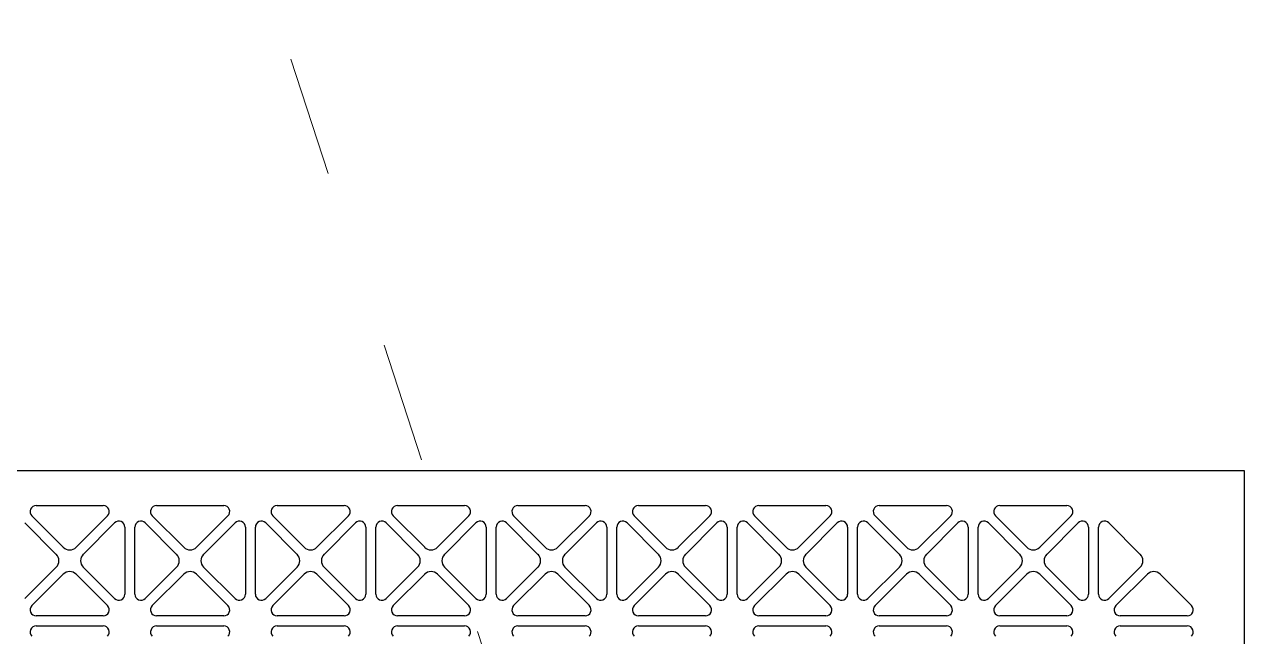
# Model space of a CAD drawing. Extents: x 59521 to 184406, y -1257 to 56672.
# Drawn here: x 89044.6 to 89291.4, y 15190 to 15311.8 of the extents above; entities that cross this region are included whole.
import ezdxf

# ---------------------------------------------------------------- set-up
doc = ezdxf.new("R2010")
doc.units = 0
doc.header["$MEASUREMENT"] = 0
doc.linetypes.add('ACAD_ISO03W100', pattern=[30, 12, -18])
doc.layers.get('0').update_dxf_attribs({"linetype": 'CONTINUOUS'})
doc.layers.add('4215-21678_0', color=7, linetype='CONTINUOUS')
doc.layers.add('THICK', color=7, linetype='CONTINUOUS', lineweight=0)

# ---------------------------------------------------------------- blocks, each defined once
blk = doc.blocks.new('ETRYRTERRTERWDDASW')
at = {"layer": 'THICK', "color": 1, "linetype": 'ACAD_ISO03W100', "ltscale": 2}
blk.add_line((214128.38, 51356.57), (213334.9, 48924.57), dxfattribs=at)
blk = doc.blocks.new('A$C5A9F4CD4')
at = {"layer": '4215-21678_0', "color": 87, "linetype": 'Continuous'}
for p, q in [((173.8, 1418.5), (613.8, 1418.5)), ((613.8, 1418.5), (613.8, 1238.5)), ((373.11, 1411.5), (386.49, 1411.5)), ((397.11, 1411.5), (410.49, 1411.5)), ((421.11, 1411.5), (434.49, 1411.5)), ((445.11, 1411.5), (458.49, 1411.5)), ((469.11, 1411.5), (482.49, 1411.5)), ((493.11, 1411.5), (506.49, 1411.5)), ((517.11, 1411.5), (530.49, 1411.5)), ((541.11, 1411.5), (554.49, 1411.5)), ((565.11, 1411.5), (578.49, 1411.5)), ((372.26, 1409.45), (378.53, 1403.19)), ((381.07, 1403.19), (387.34, 1409.45)), ((396.26, 1409.45), (402.53, 1403.19)), ((405.07, 1403.19), (411.34, 1409.45)), ((420.26, 1409.45), (426.53, 1403.19)), ((429.07, 1403.19), (435.34, 1409.45)), ((444.26, 1409.45), (450.53, 1403.19)), ((453.07, 1403.19), (459.34, 1409.45)), ((468.26, 1409.45), (474.53, 1403.19)), ((477.07, 1403.19), (483.34, 1409.45)), ((492.26, 1409.45), (498.53, 1403.19)), ((501.07, 1403.19), (507.34, 1409.45)), ((516.26, 1409.45), (522.53, 1403.19)), ((525.07, 1403.19), (531.34, 1409.45)), ((540.26, 1409.45), (546.53, 1403.19)), ((549.07, 1403.19), (555.34, 1409.45)), ((564.26, 1409.45), (570.53, 1403.19)), ((573.07, 1403.19), (579.34, 1409.45)), ((370.85, 1408.04), (377.11, 1401.77)), ((382.49, 1401.77), (388.75, 1408.04)), ((390.8, 1407.19), (390.8, 1393.81)), ((392.8, 1393.81), (392.8, 1407.19)), ((394.85, 1408.04), (401.11, 1401.77)), ((406.49, 1401.77), (412.75, 1408.04)), ((414.8, 1407.19), (414.8, 1393.81)), ((416.8, 1393.81), (416.8, 1407.19)), ((418.85, 1408.04), (425.11, 1401.77)), ((430.49, 1401.77), (436.75, 1408.04)), ((438.8, 1407.19), (438.8, 1393.81)), ((440.8, 1393.81), (440.8, 1407.19)), ((442.85, 1408.04), (449.11, 1401.77)), ((454.49, 1401.77), (460.75, 1408.04)), ((462.8, 1407.19), (462.8, 1393.81)), ((464.8, 1393.81), (464.8, 1407.19)), ((466.85, 1408.04), (473.11, 1401.77)), ((478.49, 1401.77), (484.75, 1408.04)), ((486.8, 1407.19), (486.8, 1393.81)), ((488.8, 1393.81), (488.8, 1407.19)), ((490.85, 1408.04), (497.11, 1401.77)), ((502.49, 1401.77), (508.75, 1408.04)), ((510.8, 1407.19), (510.8, 1393.81)), ((512.8, 1393.81), (512.8, 1407.19)), ((514.85, 1408.04), (521.11, 1401.77)), ((526.49, 1401.77), (532.75, 1408.04)), ((534.8, 1407.19), (534.8, 1393.81)), ((536.8, 1393.81), (536.8, 1407.19)), ((538.85, 1408.04), (545.11, 1401.77)), ((550.49, 1401.77), (556.75, 1408.04)), ((558.8, 1407.19), (558.8, 1393.81)), ((560.8, 1393.81), (560.8, 1407.19)), ((562.85, 1408.04), (569.11, 1401.77)), ((574.49, 1401.77), (580.75, 1408.04)), ((582.8, 1407.19), (582.8, 1393.81)), ((584.8, 1393.81), (584.8, 1407.19)), ((586.85, 1408.04), (593.11, 1401.77)), ((377.11, 1399.23), (370.85, 1392.96)), ((388.75, 1392.96), (382.49, 1399.23)), ((401.11, 1399.23), (394.85, 1392.96)), ((412.75, 1392.96), (406.49, 1399.23)), ((425.11, 1399.23), (418.85, 1392.96)), ((436.75, 1392.96), (430.49, 1399.23)), ((449.11, 1399.23), (442.85, 1392.96)), ((460.75, 1392.96), (454.49, 1399.23)), ((473.11, 1399.23), (466.85, 1392.96)), ((484.75, 1392.96), (478.49, 1399.23)), ((497.11, 1399.23), (490.85, 1392.96)), ((508.75, 1392.96), (502.49, 1399.23)), ((521.11, 1399.23), (514.85, 1392.96)), ((532.75, 1392.96), (526.49, 1399.23)), ((545.11, 1399.23), (538.85, 1392.96)), ((556.75, 1392.96), (550.49, 1399.23)), ((569.11, 1399.23), (562.85, 1392.96)), ((580.75, 1392.96), (574.49, 1399.23)), ((593.11, 1399.23), (586.85, 1392.96)), ((372.26, 1391.55), (378.53, 1397.81)), ((381.07, 1397.81), (387.34, 1391.55)), ((396.26, 1391.55), (402.53, 1397.81)), ((405.07, 1397.81), (411.34, 1391.55)), ((420.26, 1391.55), (426.53, 1397.81)), ((429.07, 1397.81), (435.34, 1391.55)), ((444.26, 1391.55), (450.53, 1397.81)), ((453.07, 1397.81), (459.34, 1391.55)), ((468.26, 1391.55), (474.53, 1397.81)), ((477.07, 1397.81), (483.34, 1391.55)), ((492.26, 1391.55), (498.53, 1397.81)), ((501.07, 1397.81), (507.34, 1391.55)), ((516.26, 1391.55), (522.53, 1397.81)), ((525.07, 1397.81), (531.34, 1391.55)), ((540.26, 1391.55), (546.53, 1397.81)), ((549.07, 1397.81), (555.34, 1391.55)), ((564.26, 1391.55), (570.53, 1397.81)), ((573.07, 1397.81), (579.34, 1391.55)), ((588.26, 1391.55), (594.53, 1397.81)), ((597.07, 1397.81), (603.34, 1391.55)), ((386.49, 1389.5), (373.11, 1389.5)), ((410.49, 1389.5), (397.11, 1389.5)), ((434.49, 1389.5), (421.11, 1389.5)), ((458.49, 1389.5), (445.11, 1389.5)), ((482.49, 1389.5), (469.11, 1389.5)), ((506.49, 1389.5), (493.11, 1389.5)), ((530.49, 1389.5), (517.11, 1389.5)), ((554.49, 1389.5), (541.11, 1389.5)), ((578.49, 1389.5), (565.11, 1389.5)), ((602.49, 1389.5), (589.11, 1389.5)), ((373.11, 1387.5), (386.49, 1387.5)), ((397.11, 1387.5), (410.49, 1387.5)), ((421.11, 1387.5), (434.49, 1387.5)), ((445.11, 1387.5), (458.49, 1387.5)), ((469.11, 1387.5), (482.49, 1387.5)), ((493.11, 1387.5), (506.49, 1387.5)), ((517.11, 1387.5), (530.49, 1387.5)), ((541.11, 1387.5), (554.49, 1387.5)), ((565.11, 1387.5), (578.49, 1387.5)), ((589.11, 1387.5), (602.49, 1387.5))]:
    blk.add_line(p, q, dxfattribs=at)
for centre, radius, start, end in [((373.11, 1410.3), 1.2, 90, 225), ((386.49, 1410.3), 1.2, 315, 90), ((397.11, 1410.3), 1.2, 90, 225), ((410.49, 1410.3), 1.2, 315, 90), ((421.11, 1410.3), 1.2, 90, 225), ((434.49, 1410.3), 1.2, 315, 90), ((445.11, 1410.3), 1.2, 90, 225), ((458.49, 1410.3), 1.2, 315, 90), ((469.11, 1410.3), 1.2, 90, 225), ((482.49, 1410.3), 1.2, 315, 90), ((493.11, 1410.3), 1.2, 90, 225), ((506.49, 1410.3), 1.2, 315, 90), ((517.11, 1410.3), 1.2, 90, 225), ((530.49, 1410.3), 1.2, 315, 90), ((541.11, 1410.3), 1.2, 90, 225), ((554.49, 1410.3), 1.2, 315, 90), ((565.11, 1410.3), 1.2, 90, 225), ((578.49, 1410.3), 1.2, 315, 90), ((389.6, 1407.19), 1.2, 0, 135), ((394, 1407.19), 1.2, 45, 180), ((413.6, 1407.19), 1.2, 0, 135), ((418, 1407.19), 1.2, 45, 180), ((437.6, 1407.19), 1.2, 0, 135), ((442, 1407.19), 1.2, 45, 180), ((461.6, 1407.19), 1.2, 0, 135), ((466, 1407.19), 1.2, 45, 180), ((485.6, 1407.19), 1.2, 0, 135), ((490, 1407.19), 1.2, 45, 180), ((509.6, 1407.19), 1.2, 0, 135), ((514, 1407.19), 1.2, 45, 180), ((533.6, 1407.19), 1.2, 0, 135), ((538, 1407.19), 1.2, 45, 180), ((557.6, 1407.19), 1.2, 0, 135), ((562, 1407.19), 1.2, 45, 180), ((581.6, 1407.19), 1.2, 0, 135), ((586, 1407.19), 1.2, 45, 180), ((375.84, 1400.5), 1.8, 315, 45), ((379.8, 1404.46), 1.8, 225, 315), ((383.76, 1400.5), 1.8, 135, 225), ((399.84, 1400.5), 1.8, 315, 45), ((403.8, 1404.46), 1.8, 225, 315), ((407.76, 1400.5), 1.8, 135, 225), ((423.84, 1400.5), 1.8, 315, 45), ((427.8, 1404.46), 1.8, 225, 315), ((431.76, 1400.5), 1.8, 135, 225), ((447.84, 1400.5), 1.8, 315, 45), ((451.8, 1404.46), 1.8, 225, 315), ((455.76, 1400.5), 1.8, 135, 225), ((471.84, 1400.5), 1.8, 315, 45), ((475.8, 1404.46), 1.8, 225, 315), ((479.76, 1400.5), 1.8, 135, 225), ((495.84, 1400.5), 1.8, 315, 45), ((499.8, 1404.46), 1.8, 225, 315), ((503.76, 1400.5), 1.8, 135, 225), ((519.84, 1400.5), 1.8, 315, 45), ((523.8, 1404.46), 1.8, 225, 315), ((527.76, 1400.5), 1.8, 135, 225), ((543.84, 1400.5), 1.8, 315, 45), ((547.8, 1404.46), 1.8, 225, 315), ((551.76, 1400.5), 1.8, 135, 225), ((567.84, 1400.5), 1.8, 315, 45), ((571.8, 1404.46), 1.8, 225, 315), ((575.76, 1400.5), 1.8, 135, 225), ((591.84, 1400.5), 1.8, 315, 45), ((379.8, 1396.54), 1.8, 45, 135), ((403.8, 1396.54), 1.8, 45, 135), ((427.8, 1396.54), 1.8, 45, 135), ((451.8, 1396.54), 1.8, 45, 135), ((475.8, 1396.54), 1.8, 45, 135), ((499.8, 1396.54), 1.8, 45, 135), ((523.8, 1396.54), 1.8, 45, 135), ((547.8, 1396.54), 1.8, 45, 135), ((571.8, 1396.54), 1.8, 45, 135), ((595.8, 1396.54), 1.8, 45, 135), ((389.6, 1393.81), 1.2, 225, 0), ((394, 1393.81), 1.2, 180, 315), ((413.6, 1393.81), 1.2, 225, 0), ((418, 1393.81), 1.2, 180, 315), ((437.6, 1393.81), 1.2, 225, 0), ((442, 1393.81), 1.2, 180, 315), ((461.6, 1393.81), 1.2, 225, 0), ((466, 1393.81), 1.2, 180, 315), ((485.6, 1393.81), 1.2, 225, 0), ((490, 1393.81), 1.2, 180, 315), ((509.6, 1393.81), 1.2, 225, 0), ((514, 1393.81), 1.2, 180, 315), ((533.6, 1393.81), 1.2, 225, 0), ((538, 1393.81), 1.2, 180, 315), ((557.6, 1393.81), 1.2, 225, 0), ((562, 1393.81), 1.2, 180, 315), ((581.6, 1393.81), 1.2, 225, 0), ((586, 1393.81), 1.2, 180, 315), ((373.11, 1390.7), 1.2, 135, 270), ((386.49, 1390.7), 1.2, 270, 45), ((397.11, 1390.7), 1.2, 135, 270), ((410.49, 1390.7), 1.2, 270, 45), ((421.11, 1390.7), 1.2, 135, 270), ((434.49, 1390.7), 1.2, 270, 45), ((445.11, 1390.7), 1.2, 135, 270), ((458.49, 1390.7), 1.2, 270, 45), ((469.11, 1390.7), 1.2, 135, 270), ((482.49, 1390.7), 1.2, 270, 45), ((493.11, 1390.7), 1.2, 135, 270), ((506.49, 1390.7), 1.2, 270, 45), ((517.11, 1390.7), 1.2, 135, 270), ((530.49, 1390.7), 1.2, 270, 45), ((541.11, 1390.7), 1.2, 135, 270), ((554.49, 1390.7), 1.2, 270, 45), ((565.11, 1390.7), 1.2, 135, 270), ((578.49, 1390.7), 1.2, 270, 45), ((589.11, 1390.7), 1.2, 135, 270), ((602.49, 1390.7), 1.2, 270, 45), ((373.11, 1386.3), 1.2, 90, 225), ((386.49, 1386.3), 1.2, 315, 90), ((397.11, 1386.3), 1.2, 90, 225), ((410.49, 1386.3), 1.2, 315, 90), ((421.11, 1386.3), 1.2, 90, 225), ((434.49, 1386.3), 1.2, 315, 90), ((445.11, 1386.3), 1.2, 90, 225), ((458.49, 1386.3), 1.2, 315, 90), ((469.11, 1386.3), 1.2, 90, 225), ((482.49, 1386.3), 1.2, 315, 90), ((493.11, 1386.3), 1.2, 90, 225), ((506.49, 1386.3), 1.2, 315, 90), ((517.11, 1386.3), 1.2, 90, 225), ((530.49, 1386.3), 1.2, 315, 90), ((541.11, 1386.3), 1.2, 90, 225), ((554.49, 1386.3), 1.2, 315, 90), ((565.11, 1386.3), 1.2, 90, 225), ((578.49, 1386.3), 1.2, 315, 90), ((589.11, 1386.3), 1.2, 90, 225), ((602.49, 1386.3), 1.2, 315, 90)]:
    blk.add_arc(centre, radius, start, end, dxfattribs=at)

msp = doc.modelspace()

# ---------------------------------------------------------------- block references
at = {"xscale": -1}
msp.add_blockref('ETRYRTERRTERWDDASW', (302984.075, -35310.041), dxfattribs=at)
at = {"color": 3}
msp.add_blockref('A$C5A9F4CD4', (88673.783, 13804.528), dxfattribs=at)

doc.saveas('drawing.dxf')
